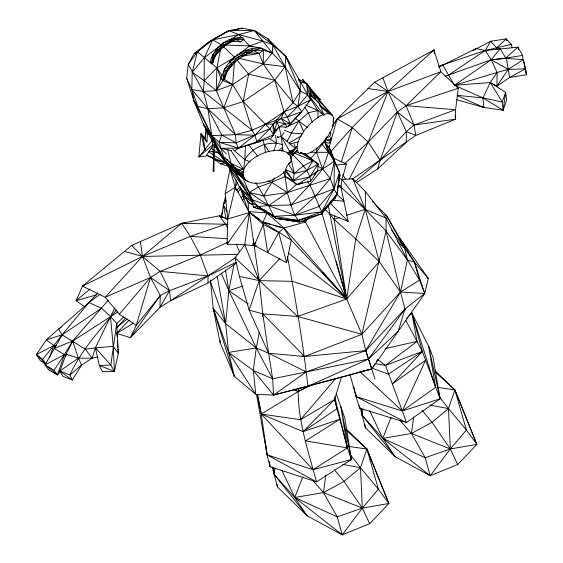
<?xml version="1.0" encoding="UTF-8"?>
<svg xmlns="http://www.w3.org/2000/svg" width="563" height="563" viewBox="0 0 563 563"><rect width="100%" height="100%" fill="white"/><g stroke="black" fill="none" stroke-linecap="round" stroke-linejoin="round"><path stroke-width="0.84" d="M288.903 125.788L301.761 111.671L297.883 106.316L293.056 102.712L274.807 80.263L263.329 63.992L263.336 50.339L261.795 48.298L249.599 45.927L225.869 45.047M351.889 179.449L415.768 135.444L455.608 119.166L455.587 109.715L458.275 88.208L440.857 71.733L433.911 49.98L382.84 77.8L388.027 91.459L406.268 131.629L406.247 142.404L377.632 168.977L356.421 182.602M250.711 197.761L228.346 166.219L225.46 162.925L219.317 153.298L211.695 135.606L207.958 108.8L203.384 91.502L204.165 80.741L204.292 57.715L212.737 39.832L228.831 30.683L242.217 28.15L254.342 30.501L267.629 38.566L285.87 56.448L310.544 99.686L301.761 111.671L290.1 123.705L288.207 126.393M129.152 320.136L116.583 333.352L130.44 337.659L159.969 307.328L170.505 300.811L207.979 282.978L208.021 275.905L200.252 255.039L190.266 236.39L181.743 223.321L131.686 245.426L82.472 286.131L76.118 300.726L84.64 306.751M438.858 67.117L476.038 48.573L485.222 50.501L491.217 59.769L497.094 72.486L496.946 86.125L490.253 82.508L454.496 85.28L442.645 64.879L438.556 66.399M272.042 214.869L275.856 218.338L299.727 222.019L321.353 213.975L321.804 211.857L334.028 188.915L334.408 161.37L332.874 156L329.432 147.928L324.598 141.904L324.168 140.264M338.849 177.887L341.938 179.449L352.825 178.738L365.521 191.638L365.232 209.366L379.251 261.626L400.469 292.042L404.931 309.066L398.238 331.248L368.505 359.053L307.933 386.324L273.576 395.071L255.799 394.36L234.37 376.387L220.027 342.262L213.166 308.285L210.675 282.492L210.935 279.924M213.989 151.989L213.067 171.243L213.834 171.349L214.412 143.241L212.568 140.011L198.852 156.957L206.086 156.042L213.025 145.374M256.855 245.911L244.729 244.764L227.114 244.222L227.741 218.965L225.165 193.771L229.957 169.02L235.271 187.106L235.461 189.689M140.398 241.45L142.467 256.461L150.511 277.432L160.279 295.498L159.969 307.328L169.569 290.677L208.021 275.905L236.221 262.323M234.665 150.743L238.473 148.118L236.073 142.861L235.517 134.677L216.262 90.594L216.868 67.919L220.626 49.15M305.076 154.515L308.953 153.213A25.286 11.021 -49.3 0 0 332.796 126.598L332.867 124.972M238.058 169.977L243.61 169.519L244.835 159.688L245.496 145.226M214.2 147.612L214.412 143.241M305.505 153.995L318.102 164.03L317.778 170.695L310.713 181.047L296.905 184.72L285.265 176.536L283.485 171.799M213.117 144.381L198.852 156.957L200.998 133.586L203.144 137.302L206.938 141.897L207.55 131.432M289.41 63.492L285.87 56.448L272.802 44.857L254.342 30.501L228.831 30.683L209.506 41.535L194.242 53.443L188.225 64.428L186.663 78.285L191.842 89.489L203.384 91.502L216.262 90.594L232.639 84.612L263.329 63.992L272.26 52.964L272.802 44.857L267.629 38.566L271.633 43.161M116.632 325.168L116.759 323.465L123.846 316.913M211.688 141.271L211.808 139.638L203.37 124.099L193.897 100.826L186.663 78.285M212.511 140.841L203.37 124.099L211.695 135.606L235.517 134.677L252.14 130.208L265.567 124.156L281.036 118.476L287.334 117.02L297.883 106.316L307.665 94.753L300.318 91.129L285.019 66.673L272.802 44.857L263.048 41.176L238.761 34.554L228.831 30.683L209.506 41.535L197.437 51.775L192.222 72.247L191.842 89.489L193.897 100.826L197.712 106.365L207.958 108.8L223.814 107.793L232.639 84.612L234.384 62.465M319.559 105.33L319.693 103.676L311.754 95.238M206.938 141.897L205.087 138.315L205.917 128.181M260.775 141.468L252.498 143.938L256.981 141.756L269.895 128.737L276.137 120.341L293.056 102.712L285.019 66.673L285.87 56.448L283.154 54.541M289.319 154.607L289.635 151.215L281.24 136.605L279.185 126.83L276.137 120.341M335.492 196.36L335.33 198.092L321.353 213.975L298.116 220.457L275.856 218.338L272.077 214.623M233.934 264.638L228.817 290.677L225.643 323.655L228.634 352.403L234.37 376.387L213.166 308.285L225.643 323.655L256.285 347.913L268.614 353.247L306.223 371.925L368.505 359.053L404.931 309.066L424.734 293.499L428.295 278.446L399.505 237.586L386.528 215.552L374.803 203.897M332.796 126.598L333.768 118.103L332.388 115.366L311.867 91.48M302.669 182.82L296.905 184.72L293.281 180.709L294.189 173.411L290.86 157.19M324.992 209.394L330.009 214.081L348.124 221.393L340.967 187.212L341.938 179.449L346.463 164.023L333.831 158.323M317.025 147.823L316.462 152.165L322.641 168.879L330.298 178.555L334.028 188.915L337.005 194.326L335.33 198.092L335.682 196.396M213.166 308.285L228.634 352.403L255.799 394.36L253.308 370.461L256.285 347.913L259.205 332.592M325.773 475.334L323.486 492.597L337.209 516.841L342.205 534.85L369.715 523.681L388.864 503.498L366.893 449.021L346.245 429.034M413.65 417.07L411.469 433.475L425.199 457.719L430.195 475.728L457.705 464.552L476.854 444.376L454.883 389.899L434.861 370.517M242.681 37.763C230.45 38.889 221.358 46.405 212.814 54.555L211.589 63.577L210.168 62.071C213.616 47.707 227.522 36.095 242.681 37.763L243.913 39.396L240.514 41.831L233.103 41.493L230.366 40.782L222.955 43.062L222.23 44.547M216.262 90.594L222.927 80.565L224.461 69.291C232.104 56.096 246.094 46.588 261.795 48.298L272.26 52.964L285.019 66.673L274.807 80.263L243.117 101.558L223.814 107.793L203.384 91.502L188.225 64.428L197.437 51.775L212.737 39.832L238.761 34.554L254.342 30.501L272.26 52.964L263.336 50.339L244.799 50.36L246.397 52.078L246.953 53.788L231.618 63.436L224.461 69.291L216.262 90.594L204.165 80.741L192.222 72.247L204.292 57.715L221.477 44.885L212.737 39.832L209.506 41.535M456.107 99.482L483.891 107.498L503.132 110.242L505.63 92.409L490.253 82.508L497.094 72.486L508.199 69.362L525.511 68.813L526.574 74.752L509.606 77.469L496.946 86.125L508.199 69.362L523.301 59.594L525.511 68.813L509.606 77.469L506.397 58.418L491.217 59.769L445.044 76.251M221.632 217.001L223.37 204.904L225.545 196.466M275.018 468.31L274.146 474.405L277.404 486.882L307.173 515.828L342.205 534.85L362.319 508.108L378.427 489.148L366.893 449.021L346.203 430.231M435.488 372.277L454.883 389.899L466.417 430.019L450.309 448.978L430.195 475.728L395.163 456.699L365.394 427.76L362.129 415.283L363.008 409.188M305.73 386.528L273.576 395.071L272.654 378.8L268.614 353.247L249.149 310.107L239.395 276.391L235.088 257.854L244.729 244.764L249.395 212.547L235.271 187.106L236.312 180.315M65.899 355.943L66.153 354.247L72.669 341.016L108.223 300.22M287.433 256.594C295.716 299.565 302.978 342.825 307.933 386.324L371.742 369.004L365.746 350.622L361.903 334.302L346.702 299.023L355.746 238.895L365.232 209.366L352.825 178.738M45.561 364.275L40.114 360.454L36.426 354.535L46.314 339.82L88.954 302.542L101.586 308.214L110.454 316.469L116.759 323.465L110.82 365.028L114.458 371.418L102.417 371.65L99.306 365.436L95.386 347.835L114.775 307.912M330.931 152.988L330.249 150.673L339.503 172.285L340.003 175.234L337.005 194.326L321.353 213.975M193.897 100.826L211.695 135.606L220.71 148.301L238.473 148.118L254.87 135.226L265.567 124.156L284.034 111.748L297.883 106.316L300.318 91.129L300.283 82.177L298.58 80.27M266.236 211.195L263.195 209.542L257.312 208.732L257.706 206.508L249.712 196.388L233.061 170.096M325.991 138.639C325.47 141.827 332.656 141.264 330.903 138.202M405.304 310.22L405.627 308.503M205.15 150.082L203.144 137.302L205.087 138.315L206.811 129.286M262.295 316.42L262.78 313.865L259.17 280.634L249.395 212.547L227.741 218.965L235.271 187.106L225.165 193.771M220.027 342.262L220.365 340.538M237.009 60.051L248.663 74.203L243.117 101.558L252.14 130.208L254.87 135.226L256.981 141.756L268.291 139.082M252.273 243.779L254.328 245.433L286.637 262.71L291.275 240.105L283.872 227.966L266.961 213.131L259.459 208.803M338.616 182.004L340.003 175.234M61.48 327.082L58.629 329.052L62.085 334.837L85.323 349.18L95.386 347.835L110.82 365.028L99.306 365.436L114.458 371.418L118.258 353.191L116.759 323.465M333 121.721L333.768 118.103M279.867 258.445L259.17 280.634L249.149 310.107L262.78 313.865L297.658 316.455L346.702 299.023L334.14 219.373L334.858 215.988M365.521 191.638L386.042 218.12L386.063 231.027L361.903 334.302L304.569 356.485L268.614 353.247L262.78 313.865L304.569 356.485L365.746 350.622L404.931 309.066M296.187 148.083L296.553 146.457M336.744 120.588L337.153 118.892L374.62 82.191L382.84 77.8M242.364 176.986L249.303 192.504L249.712 196.388L252.456 202.94L273.998 216.305L294.899 215.207L315.442 196.149L330.298 178.555L334.408 161.37L329.432 147.928L330.045 149.983M333.943 470.703L316.497 481.851C308.503 452.166 298.355 422.651 298.179 391.581L299.044 388.463M306.166 219.521L305.463 222.04L346.702 299.023L379.251 261.626L355.746 238.895L334.14 219.373L329.742 214.123M328.876 148.048L337.153 118.892L340.01 116.963M212.934 62.817L215.01 55.681M195.938 53.028L194.242 53.443L197.437 51.775L216.868 67.919L221.153 78.686L222.927 80.565L224.616 79.615L227.318 70.34M377.632 168.977L380.187 160.216L397.281 112.072L406.085 105.703L440.857 71.733L388.027 91.459L337.153 118.892L332.43 126.098M227.952 242.153L200.252 255.039L160.223 271.366L150.511 277.432L136.239 325.33L130.44 337.659L160.279 295.498L169.569 290.677L160.223 271.366L142.467 256.461L131.686 245.426M341.417 377.147L334.556 399.61L303.119 431.624L261.288 414.044L257.115 394.389M216.741 50.072L217.234 48.467C222.73 43.9 230.225 43.569 235.918 39.6L243.913 39.396M229.5 63.253L229.986 61.684L246.397 52.078L261.795 48.298M97.589 357.005L92.114 358.159L78.377 358.181L66.153 354.247L59.847 371.017L69.953 374.93L81.586 365.077L92.114 358.159L95.386 347.835L113.212 346.365L118.258 353.191L117.956 348.94M341.22 162.165L352.241 127.548L388.027 91.459L433.911 49.98L434.432 53.386M222.955 43.062L224.257 44.47L224.707 45.835L218.543 49.875L214.074 55.913L211.589 63.577C215.094 54.386 222.026 46.595 230.809 42.155L229.085 39.41L235.918 39.6L240.514 41.831M270.719 138.505L273.498 134.867L269.895 128.737L243.117 101.558L232.639 84.612L222.927 80.565L226.037 70.987L231.618 63.436L238.768 56.68L249.824 52.964L253.343 50.6L259.086 53.386L263.329 63.992L285.019 66.673M233.188 170.019L249.303 192.504L252.294 199.759L294.899 215.207L318.89 206.586L334.028 188.915L339.503 172.285L324.598 141.904L321.987 144.276L316.462 152.165L310.896 158.337M227.776 159.801L224.384 160.159L219.211 142.291L221.674 134.993L207.958 108.8L191.842 89.489L197.712 106.365L211.695 135.606L224.384 160.159L234.166 171.68L239.162 174.558M348.631 446.431L366.893 449.021L360.503 467.726L362.319 508.108L369.715 523.681M438.077 387.471L454.883 389.899L448.486 408.597L450.309 448.978L457.705 464.552M97.892 292.859L88.954 302.542L62.085 334.837L45.054 364.866L48.847 370.095L57.461 374.902L64.435 354.613L72.669 341.016L117.927 311.888M503.132 110.242L506.644 100.031L505.63 92.409L502.245 102.009L503.132 110.242L482.977 97.906L455.291 85.632M49.488 357.843L53.767 345.534L62.085 334.837L101.586 308.214M211.695 135.606L219.211 142.291L238.473 148.118L256.981 141.756L273.498 134.867L277.045 121.946L281.036 118.476L284.034 111.748L274.807 80.263L248.663 74.203M252.294 199.759L253.378 206.945L268.699 205.53L290.972 204.981L309.509 185.107L322.641 168.879L328.56 152.306L324.598 141.904M273.667 151.109L276.595 143.037L275.518 135.472M272.14 466.889L274.146 474.405L307.173 515.828L294.78 497.481L302.711 477.142M359.912 406.929L362.129 415.283L395.163 456.699L382.77 438.359L391.053 417.267M225.925 198.408L223.37 204.904L226.178 219.422M221.048 216.101L222.652 212.11M253.308 239.514L254.328 245.433L263.273 224.356L262.991 222.286L266.961 213.131L268.699 212.891M254.328 245.433L255.356 243.04M350.066 374.634L356.034 396.619L402.348 410.99L440.083 398.808L422.349 351.502L417.014 341.396L411.82 312.894L428.647 346.287L433.06 357.195L440.083 398.808L406.402 422.595L402.348 410.99L425.579 360.236L392.172 384.072L422.349 351.502L411.82 312.894L406.528 318.355M222.927 80.565L226.593 72.697L232.174 65.146L239.324 58.39L238.768 56.68L237.136 54.928L246.397 52.078L249.824 52.964L259.086 53.386L263.336 50.339M496.052 49.361L496.798 47.834L506.151 38.903L511.324 44.393L512.07 47.792M116.414 310.016C99.588 330.53 80.931 350.503 69.953 374.93L72.282 380.018L81.586 365.077L78.377 358.181L72.669 341.016L54.132 348.434L64.435 354.613L65.477 356.773M349.13 179.308L368.272 142.136L388.027 91.459L374.62 82.191M286.975 141.496L291.437 133.065L298.96 121.101L308.334 112.734L317.926 110.573L323.401 114.901M248.593 214.039L249.395 212.547L259.325 219.056M235.095 187.19L237.677 182.588M334.964 122.671L337.153 118.892L352.241 127.548L368.272 142.136L380.187 160.216L354.852 181.793M338.384 170.934L339.503 172.285L337.005 194.326L321.804 211.857L298.116 220.457L273.998 216.305L263.716 195.875L274.526 177.929M242.393 200.773L244.159 197.775M228.465 350.665L228.634 352.403L253.308 370.461L272.654 378.8L306.223 371.925L365.746 350.622L400.469 292.042L407.401 259.986L404.635 248.227L399.505 237.586L414.438 262.182L428.295 278.446L426.874 277.468M374.986 363.804L371.742 369.004L315.885 383.832M376.373 361.58L377.766 359.349M293.056 102.712L300.318 91.129L285.87 56.448M299.396 153.417L300.973 152.77L318.102 164.03L309.889 176.817L296.905 184.72M281.24 151.187L282.647 149.026M60.593 370.968L57.461 374.902L54.013 370.299L64.435 354.613L67.053 354.296M226.227 200.632L223.37 204.904L227.079 211.674M237.952 192.349L240.908 187.979M284.019 132.516L281.24 136.605L283.034 151.13M227.114 244.222L249.395 212.547M272.211 136.443L279.185 126.83L284.934 123.874L290.1 123.705L287.334 117.02L284.034 111.748M308.665 217.909L305.463 222.04L283.872 227.966L278.727 232.54L267.707 252.548L263.273 224.356L248.515 211.589L248.206 202.314L247.685 200.632M45.976 363.916L42.647 359.328L53.767 345.534L56.321 345.668M160.279 295.498L136.239 325.33L119.349 314.253L105.211 297.271L82.472 286.131L85.463 284.301M327.863 146.514L327.905 145.676M232.955 149.462L244.835 159.688C252.175 147.147 268.467 140.025 282.443 144.642M308.369 102.311L310.544 99.686L310.065 88.257L306.722 83.486L298.39 79.151M119.349 314.253L150.511 277.432L169.569 290.677L170.505 300.811L236.179 257.2M236.523 190.737L239.859 186.81M314.372 174.678L317.778 170.695L309.889 176.817L293.281 180.709L285.265 176.536L271.655 182.271L258.135 187.183L249.303 192.504L268.699 205.53L287.257 192.659L297.067 183.939M257.615 394.304L261.288 414.044L300.459 419.709L335.485 378.737M330.608 151.792L352.241 127.548M290.684 157.626L297.285 150.272L297.144 146.436A25.286 11.021 -49.3 0 1 312.585 121.502A25.286 11.021 -49.3 0 1 332.388 115.366L313.007 94.091M380.187 160.216L406.268 131.629L413.988 125.014L455.587 109.715L406.085 105.703L388.027 91.459L367.92 88.56M117.062 327.089L125.535 318.292M204.165 80.741L216.868 67.919L236.136 56.314M241.217 197.69L243.673 195.22M287.292 153.572L289.635 151.215L294.414 149.476M288.946 154.438L297.144 146.436L290.212 155.845L291.155 159.406L290.663 162.235L288.453 163.939C281.81 172.377 287.017 183.179 287.257 192.659C290.754 202.553 292.274 214.123 299.727 222.019L275.856 218.338M214.517 57.278L214.074 55.913L218.986 51.24L218.543 49.875L217.234 48.467M226.593 72.697L226.037 70.987L232.174 65.146L231.618 63.436L229.986 61.684M344.303 164.023L368.272 142.136L397.281 112.072L413.988 125.014L415.768 135.444L406.268 131.629M497.094 72.486L454.496 85.28L491.217 59.769L505.729 58.088L517.833 47.179L522.64 55.406L522.872 59.565M310.143 100.038L310.544 99.686L306.722 83.486L300.283 82.177M211.751 63.225L213.166 62.014L211.632 63.246L211.076 63.035M90.122 288.939L76.118 300.726L96.414 294.899M224.222 217.684L219.387 215.791L181.743 223.321L142.467 256.461L105.211 297.271L150.511 277.432M290.691 162.109L288.453 163.939L294.189 173.411L306.807 170.519L318.102 164.03M117.125 327.166L127.238 318.954M278.439 150.673L282.359 147.513M238.825 54.238L249.599 45.927L263.048 41.176M375.12 363.599L385.5 365.38L417.014 341.396L405.754 320.319M293.281 180.709L306.807 170.519L312.929 160.821L305.28 153.988L300.973 152.77L299.453 153.453L298.671 153.002L297.285 150.272L290.212 155.845L287.679 153.03A25.722 13.991 -23.9 0 0 263.343 153.178A25.722 13.991 -23.9 0 0 243.483 170.167L243.132 172.201L243.723 177.781L246.249 180.603L250.19 182.475A25.722 13.991 -23.9 0 0 284.399 171.996L285.103 170.976L293.281 180.709L285.638 169.639L294.189 173.411L303.394 165.846L312.929 160.821L294.456 153.199M88.954 302.542L100.066 294.224M431.089 52.007L433.911 49.98M225.193 160.596L233.202 170.547L244.989 179.196L243.251 176.008L226.748 162.946L241.78 173.158L243.132 172.201L226.748 162.946L225.742 161.539M359.863 371.671L402.348 410.99L435.586 387.323L428.647 346.287L440.083 398.808M207.979 282.978L235.848 263.442M59.847 371.017L72.282 380.018L62.915 376.246L59.847 371.017L78.377 358.181M180.301 224.285L181.743 223.321L185.241 223.173M448.352 75.203L485.222 50.501L511.324 44.393M473.117 50.48L490.633 41.254L506.151 38.903L506.96 40.452M316.476 171.694L322.641 168.879L334.408 161.37L328.56 152.306L321.987 144.276M335.393 469.781L351.382 459.563L344.802 418.112L336.21 393.579M256.559 394.515L267.087 454.848L316.497 481.851L270.078 466.713L267.087 454.848L261.288 414.044L298.179 391.581L309.727 385.191M116.583 333.352L133.79 323.035M231.245 39.044L238.761 34.554L241.766 37.714M300.459 419.709L334.556 399.61L347.448 447.881L351.382 459.563L313.028 469.676L267.087 454.848L266.229 448.76M289.516 142.756L301.641 135.697M57.461 374.902L45.054 364.866L64.435 354.613M297.883 106.316L310.544 99.686M45.758 364.043L36.426 354.535L53.767 345.534L55.308 347.47M325.731 140.243L325.189 140.673C325.365 142.552 328.173 143.551 329.777 142.861L329.587 141.524M293.337 389.624L298.179 391.581L312.148 384.635M82.472 286.131L142.467 256.461L190.266 236.39L225.51 224.25L228.029 224.257M285.075 127.794L298.96 121.101L307.679 127.773M255.834 207.599L253.378 206.945L257.312 208.732L260.31 207.36M219.211 142.291L236.073 142.861L269.895 128.737M334.028 188.915L290.972 204.981M377.935 359.701L385.5 365.38L422.349 351.502L388.421 374.156L371.988 368.16M287.334 117.02L301.761 111.671M249.303 192.504L263.716 195.875L287.257 192.659L330.298 178.555M442.645 64.879L485.222 50.501L517.833 47.179L518.692 49.657M257.312 208.732L260.641 207.606M458.275 88.208L406.085 105.703L413.988 125.014L455.608 119.166L455.136 115.844M221.315 273.259L228.817 290.677L242.766 286.06M334.14 219.373L339.869 217.529M346.414 215.425L365.232 209.366L386.042 218.12L407.401 259.986L419.534 280.1L424.734 293.499L371.742 369.004L363.149 370.876M62.085 334.837L46.314 339.82L53.767 345.534M238.473 148.118L251.668 144.177M290.015 144.044L298.39 141.728M307.426 386.084L314.196 384.283M226.164 31.992L227.853 31.591M233.765 30.17L242.217 28.15M385.395 348.581L417.014 341.396M206.551 155.226L214.904 159.73L220.583 163.854L225.46 162.925L231.055 167.408L230.126 166.022M277.193 137.337L281.24 136.605L295.336 148.336M454.883 389.899L476.854 444.376L450.309 448.978L425.199 457.719L382.77 438.359L362.129 415.283L361.903 413.587M366.893 449.021L388.864 503.498L362.319 508.108L337.209 516.841L294.78 497.481L274.146 474.405L273.344 467.501M369.638 410.687L382.77 438.359L411.469 433.475L431.997 422.285L448.486 408.597L439.386 396.859M282.028 470.605L294.78 497.481L323.486 492.597L344.014 481.414L360.503 467.726L350.355 454.644M241.731 56.216L259.086 53.386M272.654 378.8L256.285 347.913L228.634 352.403L228.599 350.672M508.199 69.362L491.217 59.769L500.183 48.7L505.729 58.088L522.64 55.406M294.899 215.207L321.804 211.857C316.54 201.92 313.985 190.773 307.419 181.406M336.125 165.072L346.463 164.023M328.306 205.812L346.702 299.023L291.275 240.105L262.991 222.286L248.515 211.589L268.692 212.983M231.963 168.956L234.166 171.68L236.418 171.75M310.417 152.277L328.56 152.306M237.882 254.37L142.467 256.461L124.5 251.394M265.567 124.156L272.935 124.106L277.045 121.946L284.934 123.874L287.179 126.429M181.743 223.321L225.51 224.25L227.698 227.994M286.025 127.02L279.185 126.83L274.913 130.855L272.935 124.106L273.498 134.867M254.87 135.226L235.517 134.677L207.958 108.8M190.266 236.39L227.375 238.761M333.092 200.421L344.204 201.146L336.611 194.179M303.014 133.825L291.437 133.065L284.35 130.222M506.397 58.418L523.301 59.594L526.574 74.752L525.504 70.896M160.223 271.366L208.021 275.905M457.198 95.365L482.977 97.906L502.245 102.009L490.253 82.508L482.977 97.906L483.891 107.498L482.287 106.822M307.271 84.682L320.389 99.742L319.629 99.637L311.733 91.396M292.873 151.658L289.635 151.215L290.163 153.776M295.308 151.989L298.545 152.432M301.979 356.027L304.569 356.485M429.935 405.1L448.486 408.597L466.417 430.019L476.854 444.376M342.79 464.384L360.503 467.726L378.427 489.148L388.864 503.498M246.249 180.603L234.743 171.638L236.629 172.025L243.251 176.008L241.78 173.158M239.395 276.391L259.17 280.634L292.556 281.352L346.702 299.023L336.195 261.176M231.527 150.645L220.71 148.301L226.368 153.826M209.147 150.975L219.317 153.298L223.814 158.611M505.729 58.088L509.022 58.848M238.986 58.327L263.329 63.992M266.961 213.131L270.388 213.919M301.184 221.055L305.463 222.04L304.787 219.64M337.694 186.402L340.967 187.212L365.232 209.366L386.063 231.027L407.401 259.986L414.438 262.182L424.734 293.499L400.469 292.042L361.903 334.302L297.658 316.455L235.088 257.854M486.875 51.078L485.222 50.501L490.633 41.254L496.798 47.834L500.043 48.678M329.503 132.361C333.092 133.544 328.588 139.124 326.068 137.006M259.923 208.676L263.195 209.542L273.991 216.804L269.832 213.651M262.991 222.286L283.872 227.966L346.702 299.023L321.769 212.525M232.146 168.851L234.166 171.68L235.848 172.144M267.531 181.082L271.655 182.271L287.257 192.659M214.904 159.73L225.46 162.925L208.782 151.841M220.583 163.854L228.346 166.219L231.013 167.57M355.401 392.284L356.034 396.619L359.595 408.175L406.402 422.595L356.034 396.619L353.726 386.345M252.956 46.968L249.599 45.927L243.575 39.607M268.903 51.923L272.26 52.964M264.293 222.308L270.149 224.151M273.498 225.2L281.866 227.825M300.973 152.77L305.378 154.325M244.835 159.688L250.204 161.841M292.049 152.207L289.635 151.215L291.43 153.122M206.579 155.142L225.46 162.925M225.51 224.25L219.387 215.791L227.227 219.056M457.128 95.633L483.891 107.498M305.744 104.943L317.926 110.573L317.94 117.97M304.639 371.158L306.223 371.925L273.576 395.071L253.308 370.461M228.346 166.219L244.497 196.396L248.206 202.314L252.921 204.622M262.351 209.246L266.278 211.167M384.986 214.756L386.528 215.552L404.635 248.227L414.438 262.182L419.534 280.1L400.469 292.042L386.063 231.027M263.273 224.356L278.727 232.54L286.637 262.71M305.28 153.988L305.709 154.22M221.674 134.993L236.073 142.861M211.174 148.625L219.317 153.298L224.813 160.103M290.1 123.705L281.036 118.476L284.934 123.874M245.503 196.959L248.206 202.314L252.703 204.911M317.497 165.902L322.641 168.879M219.387 215.791L221.639 217.1M267.805 212.138L270.81 213.898M268.298 138.076L276.595 143.037M45.054 364.866L54.013 370.299M224.616 79.615L232.639 84.612M314.112 97.997L315.547 98.898L310.065 88.257L307.982 86.695M294.477 389.23L298.179 391.581M261.901 208.979L273.991 216.804M248.867 199.33L244.497 196.396L241.07 188.387M225.439 269.86L228.817 290.677L248.332 303.999M385.099 214.545L386.528 215.552M243.251 176.008L229.275 165.916L219.317 153.298L214.285 144.1M234.743 171.638L244.849 179.062M246.876 180.547L248.22 181.539M294.991 118.11L298.96 121.101L303.598 131.531M252.773 202.68L244.497 196.396L243.885 193.855M36.426 354.535L42.647 359.328M288.432 253.09L346.702 299.023L344.148 294.414M382.77 438.359L430.195 475.728M294.78 497.481L342.205 534.85M223.814 107.793L252.14 130.208M320.284 105.323L332.388 115.366M239.838 186.606L240.795 188.992L249.712 196.388M340.967 187.212L338.335 185.009L340.967 187.212L340.256 185.67M244.989 179.196L229.275 165.916L225.756 161.159M319.904 105.957L329.151 114.05M309.974 94.788L319.693 103.676L324.084 115.443L310.1 96.843M397.591 241.703L404.635 248.227L391.412 229.781M223.377 46.666L234.785 57.349M224.285 156.964L236.115 168.816M372.333 201.441L373.565 202.666M310.579 89.911L320.389 99.742M228.62 161.349L232.322 165.072M330.115 203.081L348.124 221.393M240.795 188.992L252.062 200.907M292.626 154.396C299.734 162.25 309.284 169.808 310.713 181.047M251.745 48.882L253.343 50.6M234.637 38.228L235.918 39.6M212.814 54.555L214.074 55.913M224.461 69.291L226.037 70.987M261.288 414.044L313.028 469.676L347.448 447.881L340.882 406.803L351.382 459.563M322.536 272.485L326.66 277.017M327.842 278.312L346.702 299.023M399.906 420.301L411.469 433.475L450.309 448.978L431.997 422.285L422.159 410.35M313.049 480.703L323.486 492.597L362.319 508.108L344.014 481.414L334.169 469.479M303.612 82.409L302.704 79.446L306.131 83.373M205.087 138.315L200.998 133.586L204.763 150.222M277.517 136.45L278.643 137.773M257.65 156.127L248.199 144.234M363.585 207.339L365.232 209.366L341.938 179.449M226.467 162.151L228.114 164.192M229.211 165.55L230.865 167.598M223.588 158.604L219.317 153.298L214.179 143.889M85.323 349.18L92.114 358.159M215.84 146.929L223.75 158.442M203.37 124.099L218.015 149.033M219.021 150.448L220.034 151.862M218.219 150.961L224.743 160.124M230.668 150.215L243.61 169.519L230.964 163.298L227.762 149.723M304.682 107.273L308.334 112.734L312.409 122.438M325.843 138.716C327.019 140.87 331.48 139.687 330.868 137.112M262.907 140.25L264.251 144.431L269.037 151.63M216.868 67.919L222.195 75.956M232.505 169.167L234.166 171.68M302.704 79.446L304.006 81.466M263.716 195.875L255.799 182.736M310.065 98.025L317.926 110.573M342.663 174.502L345.759 179.534M215.995 146.204L224.384 160.159M211.808 139.638L212.652 141.179M214.735 144.951L215.559 146.464M95.386 347.835L96.146 349.285M228.817 290.677L256.285 347.913M257.46 276.644L259.17 280.634L244.729 244.764M236.242 243.976L239.521 251.935M294.168 144.044L295.702 148.09M402.348 410.99L385.5 365.38M210.675 282.492L225.643 323.655L217.276 276.489M239.796 186.388L247.952 209.964M365.746 350.622L374.972 378.948M247.671 200.667L248.206 202.314M411.82 312.894L435.586 387.323M506.151 38.903L506.616 40.459M264.146 436.818L264.814 439.323M334.647 396.824L347.448 447.881L305.54 440.899L339.785 419.273L303.119 431.624L336.963 408.731L334.584 398.52M312.064 96.73L310.065 88.257L310.122 96.674M364.789 424.319L365.394 427.76M233.026 165.107L233.448 167.57M269.22 461.526L270.078 466.713L269.593 463.236M264.251 144.431L265.553 152.503M359.208 405.613L359.595 408.175M277.024 484.279L277.404 486.882M265.25 441.807L265.497 443.545M265.743 445.284L265.982 447.022M523.301 59.594L523.646 62.099M496.798 47.834L496.995 49.53M361.333 408.379L362.129 415.283M110.454 316.469L113.212 346.365L114.458 371.418M355.802 394.023L356.034 396.619M306.722 83.486L307.665 94.753M116.815 332.81L117.055 336.21M117.357 340.453L117.836 347.244M212.568 140.011L213.834 171.349"/></g></svg>
